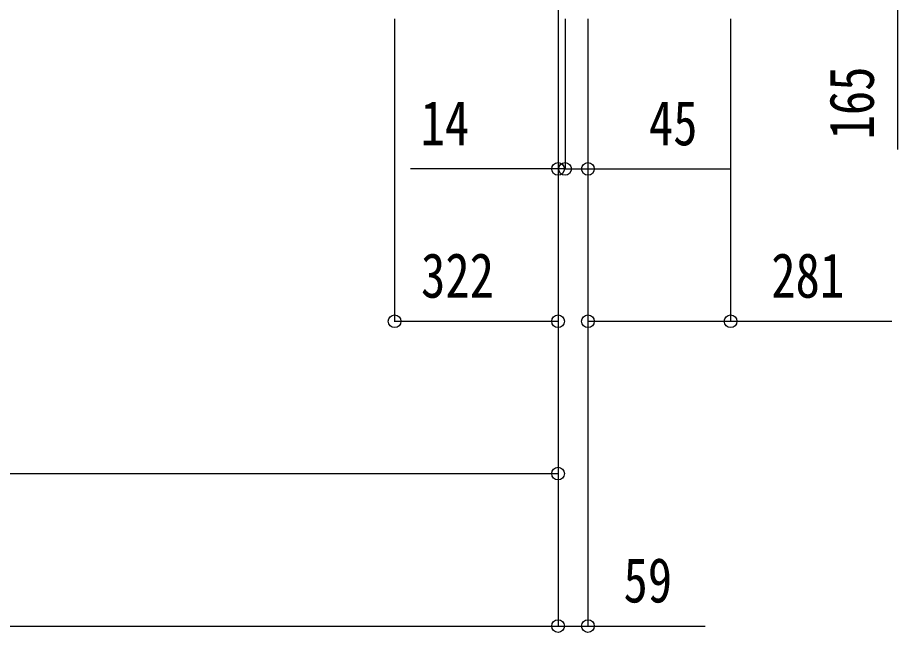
# Model space of a CAD drawing. Units: millimetres, scale not verified. Extents: x -16832 to 16820, y -11892 to 11880.
# Drawn here: x -5316 to -3583, y -2487 to -1277 of the extents above; entities that cross this region are included whole.
import ezdxf
from ezdxf.enums import TextEntityAlignment as Align

# ---------------------------------------------------------------- set-up
doc = ezdxf.new("R2010")
doc.units = ezdxf.units.MM
doc.header["$LTSCALE"] = 50
doc.layers.add('0-7_YKK_D', color=6, linetype='Continuous')
doc.styles.add('ＭＳ ゴシック', font='')
doc.styles.get('ＭＳ ゴシック').set_extended_font_data('MS Gothic')

msp = doc.modelspace()

# ---------------------------------------------------------------- linework, layer by layer
at = {"layer": '0-7_YKK_D'}
for p, q in [((-4251.96, -1208.05), (-4251.96, -2175.55)), ((-4573.96, -1279.05), (-4573.96, -1875.55)), ((-4251.96, -1279.05), (-4251.96, -2475.55)), ((-4251.96, -1279.05), (-4251.96, -2475.55)), ((-4251.96, -1279.05), (-4251.96, -1875.55)), ((-4251.96, -1279.05), (-4251.96, -1575.55)), ((-4237.96, -1279.05), (-4237.96, -1575.55)), ((-4237.96, -1279.05), (-4237.96, -1575.55)), ((-4192.96, -1279.05), (-4192.96, -2475.55)), ((-4192.96, -1279.05), (-4192.96, -1875.55)), ((-4192.96, -1279.05), (-4192.96, -1575.55)), ((-3911.96, -1279.05), (-3911.96, -1875.55)), ((-4251.96, -1574.55), (-4542.76, -1574.55)), ((-4237.96, -1574.55), (-4251.96, -1574.55)), ((-4237.96, -1574.55), (-4187.96, -1574.55)), ((-4573.96, -1874.55), (-4251.96, -1874.55)), ((-7048.96, -2174.55), (-4251.96, -2174.55)), ((-9859.96, -2474.55), (-4251.96, -2474.55))]:
    msp.add_line(p, q, dxfattribs=at)
for points in [[(-3583.46, -1064.05), (-3583.46, -1229.05), (-3583.46, -1536.65)], [(-4237.96, -1574.55), (-4192.96, -1574.55), (-3912.16, -1574.55)], [(-4192.96, -1874.55), (-3911.96, -1874.55), (-3594.36, -1874.55)], [(-4251.96, -2474.55), (-4192.96, -2474.55), (-3962.16, -2474.55)]]:
    msp.add_lwpolyline(points, dxfattribs=at)
for centre in [(-4251.96, -1574.55), (-4237.96, -1574.55), (-4237.96, -1574.55), (-4192.96, -1574.55), (-4573.96, -1874.55), (-4251.96, -1874.55), (-4192.96, -1874.55), (-3911.96, -1874.55), (-4251.96, -2174.55), (-4251.96, -2474.55), (-4251.96, -2474.55), (-4192.96, -2474.55)]:
    msp.add_circle(centre, 12.5, dxfattribs=at)

# ---------------------------------------------------------------- texts
at = {"layer": '0-7_YKK_D', "style": 'ＭＳ ゴシック', "width": 0.8}
msp.add_text('165', height=87.98, rotation=90, dxfattribs=at).set_placement((-3603.46, -1516.65), align=Align.BOTTOM_LEFT)
for s, p in [('14', (-4522.76, -1554.55)), ('45', (-4072.96, -1554.55)), ('322', (-4521.76, -1854.55)), ('281', (-3831.96, -1854.55)), ('59', (-4122.96, -2454.55))]:
    msp.add_text(s, height=87.98, dxfattribs=at).set_placement(p, align=Align.BOTTOM_LEFT)

doc.saveas('drawing.dxf')
